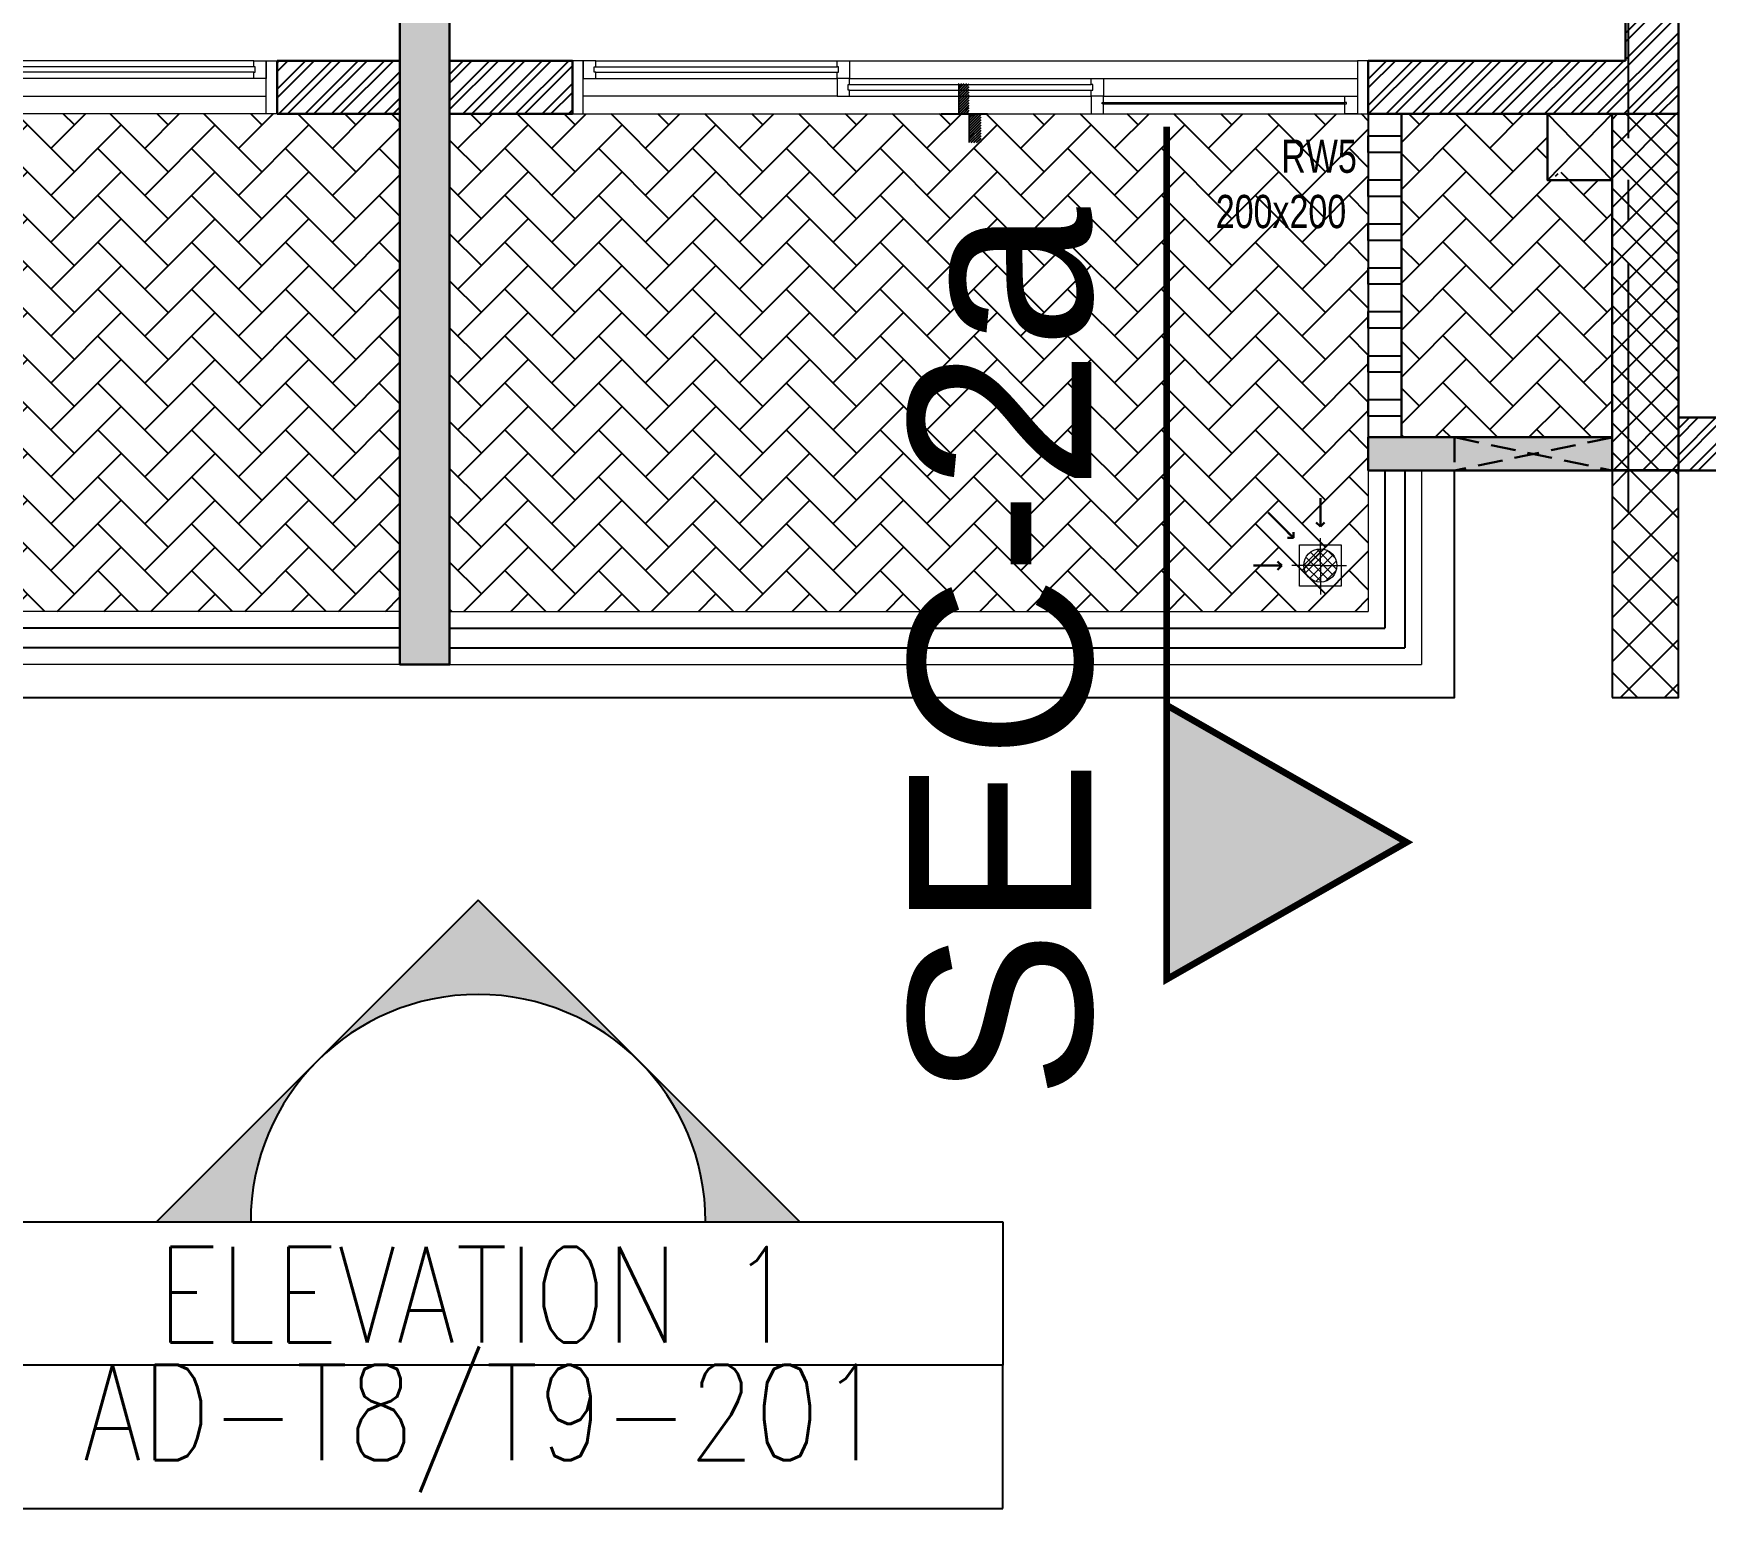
# Model space of a CAD drawing. Header units: millimetres. Extents: x 1066295 to 1300022, y -5734212 to -5454663.
# Drawn here: x 1203347 to 1208389, y -5734212 to -5729765 of the extents above; entities that cross this region are included whole.
import ezdxf

# ---------------------------------------------------------------- set-up
doc = ezdxf.new("R2010")
doc.units = ezdxf.units.MM
doc.header["$LTSCALE"] = 1000
doc.header["$MEASUREMENT"] = 0
for name, pattern in [('AUDIT_D_120904163729-0', [0]), ('T9_KEY PLAN(TYPICAL FLOOR)$0$2BHK-A - FRONT$0$AUDIT_D_120904163729-0', [0]), ('T9_KEY PLAN(TYPICAL FLOOR)$0$2BHK-A - FRONT$0$HIDDEN', [0.375, 0.25, -0.125]), ('T9_KEY PLAN(TYPICAL FLOOR)$0$T8(T9 IS SIMILAR) - DIMENSION & TEXTING$0$AUDIT_D_120904163729-0', [0]), ('T9_KEY PLAN(TYPICAL FLOOR)$0$T8(T9 IS SIMILAR) - TYPICAL FLOOR ELEVATION$0$AUDIT_D_120904163729-0', [0]), ('T9_KEY PLAN(TYPICAL FLOOR)$0$T8_REFUGE COLUMNS$0$CENTER2', [1.125, 0.75, -0.125, 0.125, -0.125]), ('T9_PROFILE SECTIONS$0$T8_PROFILE SECTIONS$0$HIDDEN', [0.375, 0.25, -0.125]), ('T9_PROFILE SECTIONS$0$T8_PROFILE SECTIONS$0$PHANTOM2', [1.25, 0.625, -0.125, 0.125, -0.125, 0.125, -0.125])]:
    doc.linetypes.add(name, pattern=pattern)
doc.layers.get('0').update_dxf_attribs({"linetype": 'AUDIT_D_120904163729-0'})
for name, color, linetype, lineweight in [('T9_KEY PLAN(TYPICAL FLOOR)$0$2BHK-A - FRONT$0$$0$a-TOI-fixtures', 251, 'Continuous', 0), ('T9_KEY PLAN(TYPICAL FLOOR)$0$2BHK-A - FRONT$0$a-TOI-fixtures', 251, 'Continuous', 0), ('T9_KEY PLAN(TYPICAL FLOOR)$0$2BHK-A - FRONT$0$A-WALL- 160', 6, 'Continuous', 30), ('T9_KEY PLAN(TYPICAL FLOOR)$0$2BHK-A - FRONT$0$Ele', 8, 'Continuous', 15), ('T9_KEY PLAN(TYPICAL FLOOR)$0$2BHK-A - FRONT$0$Window', 4, 'Continuous', 20), ('T9_KEY PLAN(TYPICAL FLOOR)$0$T8(T9 IS SIMILAR)$0$D&W', 8, 'Continuous', 25)]:
    doc.layers.add(name, color=color, linetype=linetype, lineweight=lineweight)
for name, color, linetype in [('T9_KEY PLAN(TYPICAL FLOOR)$0$2BHK-A - FRONT$0$A-DECK SUNK 125', 8, 'Continuous'), ('T9_KEY PLAN(TYPICAL FLOOR)$0$2BHK-A - FRONT$0$A-Elev Feature-Chajja', 13, 'Continuous'), ('T9_KEY PLAN(TYPICAL FLOOR)$0$2BHK-A - FRONT$0$A-HATCH -160', 251, 'T9_KEY PLAN(TYPICAL FLOOR)$0$2BHK-A - FRONT$0$AUDIT_D_120904163729-0'), ('T9_KEY PLAN(TYPICAL FLOOR)$0$2BHK-A - FRONT$0$a-tile drop', 3, 'Continuous'), ('T9_KEY PLAN(TYPICAL FLOOR)$0$2BHK-A - FRONT$0$APT PLANS-typ$0$TILEDROP', 3, 'Continuous'), ('T9_KEY PLAN(TYPICAL FLOOR)$0$2BHK-A - FRONT$0$CUT-OUT', 49, 'Continuous'), ('T9_KEY PLAN(TYPICAL FLOOR)$0$2BHK-A - FRONT$0$ELE 1', 1, 'Continuous'), ('T9_KEY PLAN(TYPICAL FLOOR)$0$T8(T9 IS SIMILAR) - DIMENSION & TEXTING$0$A-RWS NOS.', 1, 'T9_KEY PLAN(TYPICAL FLOOR)$0$T8(T9 IS SIMILAR) - DIMENSION & TEXTING$0$AUDIT_D_120904163729-0'), ('T9_KEY PLAN(TYPICAL FLOOR)$0$T8(T9 IS SIMILAR) - DIMENSION & TEXTING$0$T8_REFUGE COLUMNS$0$a-section line', 92, 'Continuous'), ('T9_KEY PLAN(TYPICAL FLOOR)$0$T8(T9 IS SIMILAR) - TYPICAL FLOOR ELEVATION$0$A-WALL HATCH', 252, 'T9_KEY PLAN(TYPICAL FLOOR)$0$T8(T9 IS SIMILAR) - TYPICAL FLOOR ELEVATION$0$AUDIT_D_120904163729-0'), ('T9_KEY PLAN(TYPICAL FLOOR)$0$T8(T9 IS SIMILAR) - TYPICAL FLOOR ELEVATION$0$A-WALL-FEATURES', 6, 'T9_KEY PLAN(TYPICAL FLOOR)$0$T8(T9 IS SIMILAR) - TYPICAL FLOOR ELEVATION$0$AUDIT_D_120904163729-0'), ('T9_KEY PLAN(TYPICAL FLOOR)$0$T8_REFUGE COLUMNS$0$A-CENTERLINE', 193, 'T9_KEY PLAN(TYPICAL FLOOR)$0$T8_REFUGE COLUMNS$0$CENTER2'), ('T9_KEY PLAN(TYPICAL FLOOR)$0$T8_TYPICAL COLUMNS$0$A-RCC COLS', 3, 'Continuous'), ('T9_PROFILE SECTIONS$0$T8_PROFILE SECTIONS$0$A-PROFILE SECTIONS', 81, 'T9_PROFILE SECTIONS$0$T8_PROFILE SECTIONS$0$PHANTOM2')]:
    doc.layers.add(name, color=color, linetype=linetype)
doc.styles.add('T9_KEY PLAN(TYPICAL FLOOR)$0$2BHK-A - FRONT$0$Romans 1', font='romans.shx', dxfattribs={"height": 100})
doc.styles.add('T9_KEY PLAN(TYPICAL FLOOR)$0$T8(T9 IS SIMILAR) - DIMENSION & TEXTING$0$ARIAL ARROW', font='swisscl.ttf')
doc.styles.add('T9_KEY PLAN(TYPICAL FLOOR)$0$T8(T9 IS SIMILAR) - DIMENSION & TEXTING$0$T8_REFUGE COLUMNS$0$TEXT1', font='simplex.shx', dxfattribs={"width": 0.8})
doc.styles.add('T9_PROFILE SECTIONS$0$T8_PROFILE SECTIONS$0$arial', font='sanss___.ttf')
doc.dimstyles.new('T9_KEY PLAN(TYPICAL FLOOR)$0$2BHK-A - FRONT$0$ALPINE S', dxfattribs={"dimscale": 0, "dimtxt": 100, "dimasz": 75, "dimexe": 0, "dimexo": 0, "dimgap": 75, "dimtad": 1, "dimdec": 0, "dimzin": 0, "dimdsep": 46, "dimtxsty": 'T9_KEY PLAN(TYPICAL FLOOR)$0$2BHK-A - FRONT$0$Romans 1', "dimblk": 'T9_KEY PLAN(TYPICAL FLOOR)$0$2BHK-A - FRONT$0$_ArchTick', "dimcen": 0.09, "dimclrd": 256, "dimclre": 256, "dimclrt": 7, "dimadec": 0, "dimazin": 0, "dimtfac": 1, "dimtdec": 0, "dimtofl": 0, "dimtmove": 1, "dimatfit": 0, "dimldrblk": 'T9_KEY PLAN(TYPICAL FLOOR)$0$2BHK-A - FRONT$0$_Open90', "dimfxl": 1, "dimtolj": 1, "dimtzin": 0, "dimarcsym": 0})

# ---------------------------------------------------------------- blocks, each defined once
blk = doc.blocks.new('T9_PROFILE SECTIONS$0$T8_PROFILE SECTIONS$0$MH')
at = {"layer": 'T9_PROFILE SECTIONS$0$T8_PROFILE SECTIONS$0$A-PROFILE SECTIONS', "linetype": 'T9_PROFILE SECTIONS$0$T8_PROFILE SECTIONS$0$HIDDEN', "ltscale": 2}
h = blk.add_hatch(color=256, dxfattribs=at)
h.dxf.hatch_style = 1
h.paths.add_polyline_path([(1140354.458393542, -5697433.571052491), (1141077.626649499, -5697846.573007102), (1140354.458393542, -5698259.574961714)])
at = {"layer": 'T9_PROFILE SECTIONS$0$T8_PROFILE SECTIONS$0$A-PROFILE SECTIONS', "linetype": 'T9_PROFILE SECTIONS$0$T8_PROFILE SECTIONS$0$HIDDEN', "ltscale": 2, "const_width": 20}
blk.add_lwpolyline([(1140354.458393542, -5697433.571052491), (1140354.458393542, -5697433.571052491), (1141077.626649499, -5697846.573007102), (1140354.458393542, -5698259.574961714)], close=True, dxfattribs=at)
blk.add_lwpolyline([(1140354.458393542, -5697433.571052491), (1140354.458393542, -5700003.562580775)], dxfattribs=at)
blk = doc.blocks.new('T9_PROFILE SECTIONS$0$PROFILE SECTION LINE T9')
at = {"layer": 'T9_PROFILE SECTIONS$0$T8_PROFILE SECTIONS$0$A-PROFILE SECTIONS', "linetype": 'ByBlock', "xscale": -1, "rotation": 180}
blk.add_blockref('T9_PROFILE SECTIONS$0$T8_PROFILE SECTIONS$0$MH', (-1117563.064146668, -5716036.5705396, 0.02432551863291288), dxfattribs=at)
at = {"layer": 'T9_PROFILE SECTIONS$0$T8_PROFILE SECTIONS$0$A-PROFILE SECTIONS', "linetype": 'ByBlock', "insert": (22571.78773014853, -18966.2418630179, 0.02432551863291288), "char_height": 550, "attachment_point": 7, "rotation": 90, "style": 'T9_PROFILE SECTIONS$0$T8_PROFILE SECTIONS$0$arial'}
blk.add_mtext_dynamic_manual_height_columns('SEC-2a', width=301.3344262428582, gutter_width=500, heights=[0], dxfattribs=at)
blk = doc.blocks.new('T9_KEY PLAN(TYPICAL FLOOR)$0$T8_REFUGE COLUMNS')
at = {"layer": 'T9_KEY PLAN(TYPICAL FLOOR)$0$T8_REFUGE COLUMNS$0$A-CENTERLINE'}
blk.add_line((1209902.069074492, -5728808.541404216), (1209902.069074492, -5698573.632249597), dxfattribs=at)
blk = doc.blocks.new('T9_KEY PLAN(TYPICAL FLOOR)$0$T8_TYPICAL COLUMNS')
at = {"layer": 'T9_KEY PLAN(TYPICAL FLOOR)$0$T8_TYPICAL COLUMNS$0$A-RCC COLS', "linetype": 'ByBlock'}
blk.add_blockref('T9_KEY PLAN(TYPICAL FLOOR)$0$T8_REFUGE COLUMNS', (0, 0), dxfattribs=at)
blk = doc.blocks.new('T9_KEY PLAN(TYPICAL FLOOR)$0$2BHK-A - FRONT$0$2400')
at = {"layer": 'T9_KEY PLAN(TYPICAL FLOOR)$0$2BHK-A - FRONT$0$Window', "color": 1, "lineweight": 13}
for p, q in [((1151176.486151809, -5692111.929242792), (1148842.486151809, -5692111.929242792)), ((1149607.486151809, -5692111.929242792), (1148879.986151809, -5692111.929242792)), ((1149607.486151809, -5692165.255909459), (1148879.986151809, -5692165.255909459)), ((1150373.736151809, -5692165.255909459), (1149644.986151809, -5692165.255909459)), ((1150411.236151809, -5692165.255909459), (1151176.48615181, -5692165.25590946)), ((1149607.486151809, -5692218.582576125), (1148842.486151809, -5692218.582576125)), ((1150373.736151809, -5692218.582576125), (1149644.986151809, -5692218.582576125)), ((1151138.986151809, -5692218.582576125), (1150411.236151809, -5692218.582576125)), ((1150373.736151809, -5692271.929242792), (1148842.486151809, -5692271.929242792)), ((1151138.986151809, -5692271.929242792), (1150411.236151809, -5692271.929242792))]:
    blk.add_line(p, q, dxfattribs=at)
at = {"layer": 'T9_KEY PLAN(TYPICAL FLOOR)$0$2BHK-A - FRONT$0$Window', "color": 5, "lineweight": 13}
for p, q in [((1149607.486151809, -5692142.172576125), (1148879.986151809, -5692142.172576125)), ((1149607.486151809, -5692146.672576125), (1148879.986151809, -5692146.672576125)), ((1150373.736151809, -5692183.839242792), (1149644.986151809, -5692183.839242792)), ((1150373.736151809, -5692199.999242792), (1149644.986151809, -5692199.999242792)), ((1151138.986151809, -5692237.165909459), (1150411.236151809, -5692237.165909459)), ((1151138.986151809, -5692253.345909459), (1150411.236151809, -5692253.345909459))]:
    blk.add_line(p, q, dxfattribs=at)
at = {"layer": 'T9_KEY PLAN(TYPICAL FLOOR)$0$2BHK-A - FRONT$0$Window', "color": 4, "lineweight": 13}
for points in [[(1148842.486151809, -5692111.929242792), (1148809.486151809, -5692111.929242792), (1148809.486151809, -5692271.929242792), (1148842.486151809, -5692271.929242792)], [(1148879.986151809, -5692146.672576125), (1148879.986151809, -5692165.255909459), (1148842.486151809, -5692165.255909459), (1148842.486151809, -5692111.929242792), (1148879.986151809, -5692111.929242792), (1148879.986151809, -5692142.172576125), (1148875.486151809, -5692142.172576125), (1148875.486151809, -5692146.672576125)], [(1149607.486151809, -5692146.672576125), (1149607.486151809, -5692165.255909459), (1149644.986151809, -5692165.255909459), (1149644.986151809, -5692111.929242792), (1149607.486151809, -5692111.929242792), (1149607.486151809, -5692142.172576125), (1149611.986151809, -5692142.172576125), (1149611.986151809, -5692146.672576125)], [(1151209.486151809, -5692111.929242792), (1151176.486151809, -5692111.929242792), (1151176.486151809, -5692271.929242792), (1151209.486151809, -5692271.929242792)], [(1149644.986151809, -5692199.999242792), (1149644.986151809, -5692218.582576125), (1149607.486151809, -5692218.582576125), (1149607.486151809, -5692165.255909459), (1149644.986151809, -5692165.255909459), (1149644.986151809, -5692183.839242792), (1149640.486151809, -5692183.839242792), (1149640.486151809, -5692199.999242792)], [(1150373.736151809, -5692199.999242792), (1150373.736151809, -5692218.582576125), (1150411.236151809, -5692218.582576125), (1150411.236151809, -5692165.255909459), (1150373.736151809, -5692165.255909459), (1150373.736151809, -5692183.839242792), (1150378.236151809, -5692183.839242792), (1150378.236151809, -5692199.999242792)], [(1150411.236151809, -5692253.345909459), (1150411.236151809, -5692271.929242792), (1150373.736151809, -5692271.929242792), (1150373.736151809, -5692218.582576125), (1150411.236151809, -5692218.582576125), (1150411.236151809, -5692237.165909459), (1150406.736151809, -5692237.165909459), (1150406.736151809, -5692253.345909459)], [(1151138.986151809, -5692253.345909459), (1151138.986151809, -5692271.929242792), (1151176.486151809, -5692271.929242792), (1151176.486151809, -5692218.582576125), (1151138.986151809, -5692218.582576125), (1151138.986151809, -5692237.165909459), (1151143.486151809, -5692237.165909459), (1151143.486151809, -5692253.345909459)]]:
    blk.add_lwpolyline(points, close=True, dxfattribs=at)
blk = doc.blocks.new('T9_KEY PLAN(TYPICAL FLOOR)$0$2BHK-A - FRONT$0$TILE DROP -x')
at = {"layer": 'T9_KEY PLAN(TYPICAL FLOOR)$0$2BHK-A - FRONT$0$APT PLANS-typ$0$TILEDROP'}
h = blk.add_hatch(dxfattribs=at)
h.set_pattern_fill('ACET-2D-ANSI31', color=8, scale=90, angle=89.99999999999999, style=0)
h.set_pattern_definition([(135, (-851695.9139893535, 5365039.182609772), (-7.954951288348662, -7.954951288348659), [])])
h.paths.add_polyline_path([(-58323.94854449527, -19205.88290157635), (-58323.94854449527, -19023.73387729563), (-58261.51981097856, -19023.73387729563), (-58261.51981097856, -19205.88290157635)])
edge = h.paths.add_edge_path()
edge.add_line((-58323.94854449527, -19381.16774707194), (-58393.72960459582, -19381.16774707194))
edge.add_line((-58323.9485444997, -19205.88290157635), (-58323.94854449527, -19381.16774707194))
edge.add_line((-58393.08517707838, -19205.88290157635), (-58323.9485444997, -19205.88290157635))
edge.add_line((-58393.08517707464, -19381.16774707194), (-58393.08517707838, -19205.88290157635))
at = {"layer": 'T9_KEY PLAN(TYPICAL FLOOR)$0$2BHK-A - FRONT$0$APT PLANS-typ$0$TILEDROP', "color": 1}
blk.add_line((-58153.93408855224, -19205.88290150836), (-58434.03095930733, -19205.88290150836), dxfattribs=at)
at = {"layer": 'T9_KEY PLAN(TYPICAL FLOOR)$0$2BHK-A - FRONT$0$APT PLANS-typ$0$TILEDROP', "color": 20, "const_width": 10}
for points in [[(-58261.51981097856, -19205.88290157635), (-58261.51981097856, -19023.73387729563)], [(-58323.94854449527, -19381.16774707194), (-58323.94854449527, -19205.88290157635)], [(-58323.94854449527, -19205.88290157635), (-58261.51981097856, -19205.88290157635)]]:
    blk.add_lwpolyline(points, dxfattribs=at)
blk = doc.blocks.new('T9_KEY PLAN(TYPICAL FLOOR)$0$2BHK-A - FRONT$0$_ArchTick')
at = {"color": 0, "linetype": 'ByBlock', "const_width": 0.15}
blk.add_lwpolyline([(-0.5, -0.5), (0.5, 0.5)], dxfattribs=at)
blk = doc.blocks.new('T9_KEY PLAN(TYPICAL FLOOR)$0$2BHK-A - FRONT$0$_Open90')
at = {"color": 0, "linetype": 'ByBlock', "lineweight": -2}
for p, q in [((0, 0), (-1, 0)), ((-0.5, 0.5), (0, 0)), ((0, 0), (-0.5, -0.5))]:
    blk.add_line(p, q, dxfattribs=at)
blk = doc.blocks.new('T9_KEY PLAN(TYPICAL FLOOR)$0$2BHK-A - FRONT$0$A$C1DA736AB')
at = {"layer": 'T9_KEY PLAN(TYPICAL FLOOR)$0$2BHK-A - FRONT$0$a-TOI-fixtures', "linetype": 'ByBlock'}
for points in [[(117.0387634050567, 0.417050295509398, -1.444221873203588e-07), (202.2607585566584, 0.417050295509398, -1.444221873203588e-07)], [(81.71770091936924, -82.77827512752265, -1.444221873203588e-07), (158.1694625304081, -159.9498260067776, -1.444221873203588e-07)], [(0.4170502950437367, -117.0387634048238, -1.444221873203588e-07), (0.4170502950437367, -202.2607585564256, -1.444221873203588e-07)]]:
    blk.add_leader(points, dimstyle='T9_KEY PLAN(TYPICAL FLOOR)$0$2BHK-A - FRONT$0$ALPINE S', override={"dimscale": 1, "dimasz": 25, "dimtad": 0, "dimfxl": 5, "dimtfill": 1, "dimarcsym": 1}, dxfattribs=at)
blk = doc.blocks.new('T9_KEY PLAN(TYPICAL FLOOR)$0$2BHK-A - FRONT$0$$0$Type-A-First Floor Plan-bottom-up$0$FLOOR TRAP-flat-6')
at = {"layer": 'T9_KEY PLAN(TYPICAL FLOOR)$0$2BHK-A - FRONT$0$$0$a-TOI-fixtures'}
h = blk.add_hatch(dxfattribs=at)
h.set_pattern_fill('ACET-2D-_USER', color=256, scale=20, angle=45, style=0, double=1, pattern_type=0)
h.set_pattern_definition([(45, (-789896.9811593808, 5385770.065510595), (-14.14213562373095, 14.14213562373095), []), (135, (-789896.9811593808, 5385770.065510595), (-14.14213562373095, -14.14213562373095), [])])
edge = h.paths.add_edge_path()
edge.add_arc((150, 150), 50, 0, 360)
for q in [(150, 228.6066128518432), (67.63823741488159, 150), (237.4005553796887, 150), (150, 63.56981365382671)]:
    blk.add_line((150, 150), q, dxfattribs=at)
blk.add_lwpolyline([(87.5, 212.5), (212.5, 212.5), (212.5, 87.5), (87.5, 87.5)], close=True, dxfattribs=at)
blk.add_circle((150, 150), 50, dxfattribs=at)
at = {"layer": 'T9_KEY PLAN(TYPICAL FLOOR)$0$2BHK-A - FRONT$0$A-WALL- 160', "linetype": 'ByBlock', "rotation": 270}
blk.add_blockref('T9_KEY PLAN(TYPICAL FLOOR)$0$2BHK-A - FRONT$0$A$C1DA736AB', (149.9999999990687, 150.4170502950437), dxfattribs=at)
blk = doc.blocks.new('T9_KEY PLAN(TYPICAL FLOOR)')
at = {"layer": 'T9_KEY PLAN(TYPICAL FLOOR)$0$2BHK-A - FRONT$0$A-DECK SUNK 125'}
h = blk.add_hatch(dxfattribs=at)
h.set_pattern_fill('AR-HBONE', color=8, scale=25)
h.set_pattern_definition([(45, (54492.77834809921, -1.331554468721151), (1.110223024625157e-14, 141.4213562373095), [300, -100]), (135, (54563.48902622401, 69.37912365607917), (1.110223024625157e-14, 141.4213562373095), [300, -100])])
h.paths.add_polyline_path([(1203427.264499921, -5727609.931558366), (1206197.264180539, -5727609.956359298), (1206197.264499921, -5729109.931558367), (1203427.264499921, -5729109.931558367)])
h = blk.add_hatch(dxfattribs=at)
h.set_pattern_fill('AR-HBONE', color=8, scale=25)
h.set_pattern_definition([(45, (0, -0.9752867147326469), (1.110223024625157e-14, 141.4213562373095), [300, -100]), (135, (70.71067812480032, 69.73539141006768), (1.110223024625157e-14, 141.4213562373095), [300, -100])])
h.paths.add_polyline_path([(1209117.264499895, -5727609.931558366), (1206347.264819277, -5727609.956359298), (1206347.264499895, -5729109.931558367), (1209117.264499895, -5729109.931558367)])
h = blk.add_hatch(dxfattribs=at)
h.set_pattern_fill('AR-HBONE', color=8, scale=25)
h.set_pattern_definition([(45, (0, 0), (1.110223024625157e-14, 141.4213562373095), [300, -100]), (135, (70.71067812503316, 70.71067812480032), (1.110223024625157e-14, 141.4213562373095), [300, -100])])
edge = h.paths.add_edge_path(flags=16)
edge.add_arc((1209702.264216326, -5727809.931416874), 23.99570176936686, 0, 360)
h.paths.add_polyline_path([(1209852.263322201, -5728584.931558366), (1209217.264499895, -5728584.931558366), (1209217.264499895, -5727609.95298465), (1209657.287552794, -5727609.910225899), (1209657.243185656, -5727809.931416874), (1209852.264201754, -5727809.931416874)])
at = {"layer": 'T9_KEY PLAN(TYPICAL FLOOR)$0$2BHK-A - FRONT$0$A-HATCH -160', "linetype": 'ByBlock'}
h = blk.add_hatch(dxfattribs=at)
h.set_pattern_fill('HEX', color=8, scale=150)
h.set_pattern_definition([(0, (54492.77834809921, -0.9038929827511311), (0, 32.47595264191645), [18.75, -37.5]), (120, (54492.77834809921, -0.9038929827511311), (-28.125, -16.23797632095822), [18.74999999999996, -37.49999999999993]), (59.99999999999999, (54511.52834809921, -0.9038929846137762), (-28.125, 16.23797632095823), [18.75, -37.49999999999999])])
h.paths.add_polyline_path([(1206197.257055254, -5729270.120199256), (1206347.264499908, -5729270.120199256), (1206347.264499908, -5719024.931558369), (1206197.257055254, -5719024.931558369)])
h = blk.add_hatch(dxfattribs=at)
h.set_pattern_fill('HEX', color=8, scale=150)
h.set_pattern_definition([(0, (0, -0.5476252287626266), (0, 32.47595264191645), [18.75, -37.5]), (120, (0, -0.5476252287626266), (-28.125, -16.23797632095822), [18.74999999999996, -37.49999999999993]), (59.99999999999999, (18.75, -0.5476252306252718), (-28.125, 16.23797632095823), [18.75, -37.49999999999999])])
h.paths.add_polyline_path([(1206347.271944562, -5729270.120199256), (1206197.264499908, -5729270.120199256), (1206197.264499908, -5719024.931558369), (1206347.271944562, -5719024.931558369)])
h = blk.add_hatch(dxfattribs=at)
h.set_pattern_fill('ANSI32', color=8, scale=150)
h.set_pattern_definition([(45, (54492.77834809921, -0.9038929827511311), (-39.77475644174329, 39.7747564417433), []), (45, (54519.29485234921, -0.9038929846137762), (-39.77475644174329, 39.7747564417433), [])])
h.paths.add_polyline_path([(1199132.592345926, -5726829.863253403), (1199292.592345926, -5726829.863253403), (1199292.592345926, -5728524.575290618), (1199762.646937745, -5728524.575290618), (1199762.646937745, -5728684.575290618), (1199132.592345926, -5728684.575290618)])
h.paths.add_polyline_path([(1202492.264499908, -5727009.863253403), (1202652.264499908, -5727009.863253403), (1202652.264499908, -5727450.120199256), (1203427.264499921, -5727450.120199256), (1203427.2608329, -5727610.141625456), (1202492.264499908, -5727610.120199257)])
h.paths.add_polyline_path([(1201862.646937739, -5728684.575290618), (1202492.264499908, -5728684.575290618), (1202492.264499908, -5728524.575290618), (1201862.646937739, -5728524.575290618)])
h.paths.add_polyline_path([(1205827.264499921, -5727450.120199256), (1206197.264499908, -5727450.120199256), (1206197.271944562, -5727610.13259979), (1205827.264499921, -5727610.145000324)])
h.paths.add_polyline_path([(1200757.264479287, -5719574.166001788), (1200917.26447926, -5719574.166001788), (1200917.264479247, -5719224.931558369), (1200757.264479274, -5719224.931558369)])
h.paths.add_polyline_path([(1200042.174210297, -5721834.750705877), (1200281.694266061, -5721834.750705877), (1200282.785883142, -5721674.932186266), (1200042.174202305, -5721674.933213308)])
h.paths.add_polyline_path([(1200282.240084554, -5721924.523101856), (1200442.239499636, -5721924.523101856), (1200442.239499636, -5722424.931173137), (1200282.240084554, -5722424.931173137)])
h.paths.add_polyline_path([(1199092.264499969, -5721924.931558366), (1199252.26449994, -5721924.931558366), (1199252.263915022, -5722424.931173138), (1199092.263915022, -5722424.931173138)])
h.paths.add_polyline_path([(1199092.263915022, -5723474.931173138), (1199092.263915022, -5723074.931173138), (1199252.263915022, -5723074.931173138), (1199252.263915022, -5723314.931173138), (1200282.239499636, -5723314.931173138), (1200279.739499634, -5723074.93146827), (1200439.739499634, -5723074.93146827), (1200442.239499636, -5723474.575290618)])
h = blk.add_hatch(dxfattribs=at)
h.set_pattern_fill('ANSI32', color=8, scale=150)
h.set_pattern_definition([(45, (0, -0.5476252287626266), (-39.77475644174329, 39.7747564417433), []), (45, (26.51650425000116, -0.5476252306252718), (-39.77475644174329, 39.7747564417433), [])])
h.paths.add_polyline_path([(1213411.93665389, -5726829.863253403), (1213251.93665389, -5726829.863253403), (1213251.93665389, -5728524.575290618), (1212781.882062071, -5728524.575290618), (1212781.882062071, -5728684.575290618), (1213411.93665389, -5728684.575290618)])
h.paths.add_polyline_path([(1210052.264499908, -5727009.863253403), (1209892.264499908, -5727009.863253403), (1209892.264499908, -5727450.120199256), (1209117.264499895, -5727450.120199256), (1209117.268166916, -5727610.141625456), (1210052.264499908, -5727610.120199257)])
h.paths.add_polyline_path([(1210681.882062078, -5728684.575290618), (1210052.264499908, -5728684.575290618), (1210052.264499908, -5728524.575290618), (1210681.882062078, -5728524.575290618)])
h.paths.add_polyline_path([(1206717.264499895, -5727450.120199256), (1206347.264499908, -5727450.120199256), (1206347.257055254, -5727610.13259979), (1206717.264499895, -5727610.145000324)])
h.paths.add_polyline_path([(1211787.264520529, -5719574.166001788), (1211627.264520556, -5719574.166001788), (1211627.26452057, -5719224.931558369), (1211787.264520543, -5719224.931558369)])
h.paths.add_polyline_path([(1212502.354789519, -5721834.750705877), (1212262.834733755, -5721834.750705877), (1212261.743116674, -5721674.932186266), (1212502.354797511, -5721674.933213308)])
h.paths.add_polyline_path([(1212262.288915263, -5721924.523101856), (1212102.289500181, -5721924.523101856), (1212102.289500181, -5722424.931173137), (1212262.288915263, -5722424.931173137)])
h.paths.add_polyline_path([(1213452.264499847, -5721924.931558366), (1213292.264499876, -5721924.931558366), (1213292.265084795, -5722424.931173138), (1213452.265084795, -5722424.931173138)])
h.paths.add_polyline_path([(1213452.265084795, -5723474.931173138), (1213452.265084795, -5723074.931173138), (1213292.265084795, -5723074.931173138), (1213292.265084795, -5723314.931173138), (1212262.289500181, -5723314.931173138), (1212264.789500182, -5723074.93146827), (1212104.789500182, -5723074.93146827), (1212102.289500181, -5723474.575290618)])
h = blk.add_hatch(dxfattribs=at)
h.set_pattern_fill('ZIGZAG', color=8, scale=250)
h.set_pattern_definition([(0, (0, 0), (31.25, 31.25), [31.25, -31.25]), (90, (31.25, 0), (-31.25, 31.25), [31.25, -31.25])])
h.paths.add_polyline_path([(1215902.264499908, -5723474.931943633), (1214202.191973625, -5723474.931173138), (1214202.191973625, -5723374.931173139), (1215902.264499908, -5723374.931173138)])
h.paths.add_polyline_path([(1213162.264486759, -5724474.931558207), (1213162.264513373, -5724574.931558298), (1210952.206031061, -5724574.932149077), (1210952.206030969, -5724474.932149144), (1212102.289500181, -5724474.575290618), (1212102.289500181, -5724374.575290618), (1212202.289500181, -5724374.575290618), (1212202.289561974, -5724474.932148985)])
h.paths.add_polyline_path([(1212102.289500181, -5723374.575290618), (1211202.562237622, -5723374.575290618), (1211202.562237622, -5723474.575290618), (1212102.289500181, -5723474.575290618)])
h.paths.add_polyline_path([(1210452.562237622, -5723474.575290619), (1209852.54049139, -5723474.575290619), (1209852.54049139, -5723374.575290618), (1210452.562237622, -5723374.575290618)])
h.paths.add_polyline_path([(1207652.264499908, -5721024.889926537), (1207552.264499908, -5721024.889926537), (1207552.264499908, -5721774.576089072), (1207652.264499908, -5721774.576089072)])
h.paths.add_polyline_path([(1207652.264499908, -5720124.889926537), (1207552.264499908, -5720124.889926537), (1207552.264499908, -5719224.980758606), (1207652.264499908, -5719224.980758606)])
h.paths.add_polyline_path([(1212502.354797511, -5721674.909511907), (1212402.354790401, -5721674.931558367), (1212402.334600243, -5721174.91352266), (1212402.395932013, -5721174.951410596), (1212402.316898464, -5721074.035040846), (1212502.356712486, -5721074.298773658)])
h.paths.add_polyline_path([(1209852.264499908, -5728684.575290618), (1209117.264499895, -5728684.575290618), (1209117.264499895, -5728584.575290618), (1209852.264499908, -5728584.575290618)])
h.paths.add_polyline_path([(1209602.264499908, -5721774.931557237), (1209202.264499908, -5721774.931557237), (1209202.264499908, -5721674.931558366), (1209602.264499908, -5721674.931558366)])
h.paths.add_polyline_path([(1207902.264499908, -5721674.931558366), (1207652.264499908, -5721674.931558366), (1207652.264499908, -5721774.931519424), (1207902.264499908, -5721774.931519424)])
h = blk.add_hatch(dxfattribs=at)
h.set_pattern_fill('ANSI37', color=8, scale=500)
h.set_pattern_definition([(45, (0, 0), (-44.19417382415921, 44.19417382415922), []), (135, (0, 0), (-44.19417382415922, -44.19417382415921), [])])
h.paths.add_polyline_path([(1216802.252598861, -5727585.191600369), (1217002.264499908, -5727585.191592993), (1217002.264499908, -5726519.859362868), (1216802.252598861, -5726519.859370244)])
h.paths.add_polyline_path([(1216802.256826661, -5723474.575290618), (1216152.539624583, -5723474.575290618), (1216152.539624583, -5723274.574905353), (1216802.256826661, -5723274.574905353)])
h.paths.add_polyline_path([(1210052.264499908, -5728684.575290618), (1209852.264499908, -5728684.575290618), (1209852.264499908, -5727610.124782419), (1210052.264499908, -5727610.124782419)])
at = {"layer": 'T9_KEY PLAN(TYPICAL FLOOR)$0$T8(T9 IS SIMILAR) - DIMENSION & TEXTING$0$T8_REFUGE COLUMNS$0$a-section line', "extrusion": (6.496915289779942e-15, -1.108003958524235e-09, 1)}
h = blk.add_hatch(color=8, dxfattribs=at)
edge = h.paths.add_edge_path()
edge.add_line((1207118.877633381, -5730950.38605576), (1207402.945294516, -5730950.386055754))
edge.add_line((1207402.945294516, -5730950.386055754), (1206433.077633276, -5729980.518394538))
edge.add_line((1206433.077633276, -5729980.518394537), (1205463.209972071, -5730950.386055769))
edge.add_line((1205463.209972071, -5730950.386055771), (1205747.277633206, -5730950.386055765))
edge.add_ellipse((1206433.077633294, -5730950.386055762), major_axis=(-484.9338306178917, 484.9338306081195), ratio=0.9999999999999926, start_angle=-134.99999999999972, end_angle=45.00000000000023, ccw=False)
at = {"layer": 'T9_KEY PLAN(TYPICAL FLOOR)$0$T8(T9 IS SIMILAR) - TYPICAL FLOOR ELEVATION$0$A-WALL HATCH', "linetype": 'ByBlock'}
h = blk.add_hatch(dxfattribs=at)
h.set_pattern_fill('ANSI37', color=8, scale=750)
h.set_pattern_definition([(45, (-0.09906251262873411, -0.2132373675704002), (-66.29126073623883, 66.29126073623884), []), (135, (-0.09906251262873411, -0.2132373675704002), (-66.29126073623884, -66.29126073623883), [])])
h.paths.add_polyline_path([(1186632.270271153, -5709913.926917016), (1186432.270271163, -5709913.926917016), (1186432.270271158, -5708154.182094662), (1186632.270271149, -5708154.182094662)])
h.paths.add_polyline_path([(1190032.270271164, -5708154.020326458), (1190232.640542442, -5708154.020326458), (1190232.640542442, -5709913.688332424), (1190032.270271164, -5709913.688332424)])
h.paths.add_polyline_path([(1202792.264499908, -5700405.793153533), (1202592.264499908, -5700405.793153533), (1202592.264499908, -5701090.314303479), (1202792.264499908, -5701090.314303479)])
h.paths.add_polyline_path([(1209952.165437395, -5700405.793153533), (1209752.165437395, -5700405.793153533), (1209752.165437395, -5701092.027540846), (1209952.165437395, -5701092.027540846)])
h.paths.add_polyline_path([(1222512.060603627, -5708154.020326458), (1222311.69033235, -5708154.020326458), (1222311.69033235, -5709913.688332424), (1222512.060603627, -5709913.688332424)])
h.paths.add_polyline_path([(1225912.060603638, -5709913.926917016), (1226112.060603628, -5709913.926917016), (1226112.060603633, -5708154.182094662), (1225912.060603643, -5708154.182094662)])
h.paths.add_polyline_path([(1209852.264499908, -5729369.145750324), (1210052.287222716, -5729369.145750324), (1210052.287222716, -5728684.240902754), (1209852.264499908, -5728684.240902754)])
h.paths.add_polyline_path([(1202692.066374884, -5729369.145750324), (1202492.043652075, -5729369.145750324), (1202492.043652075, -5728684.240902754), (1202692.066374884, -5728684.240902754)])
at = {"layer": 'T9_KEY PLAN(TYPICAL FLOOR)$0$2BHK-A - FRONT$0$A-Elev Feature-Chajja', "color": 8}
for points in [[(1209217.264499895, -5727676.630152383), (1209217.264499895, -5727726.630152383), (1209117.264500079, -5727726.632506573), (1209117.264500079, -5727676.632506573)], [(1209217.264499895, -5727809.010326901), (1209217.264499895, -5727859.010326901), (1209117.264500079, -5727859.01268109), (1209117.264500079, -5727809.01268109)], [(1209217.264499895, -5727941.390501418), (1209217.264499895, -5727991.390501418), (1209117.264500079, -5727991.392855608), (1209117.264500079, -5727941.392855608)], [(1209217.264499895, -5728073.770675936), (1209217.264499895, -5728123.770675936), (1209117.264500079, -5728123.773030126), (1209117.264500079, -5728073.773030126)], [(1209217.264499895, -5728206.150850453), (1209217.264499895, -5728256.150850453), (1209117.264500079, -5728256.153204643), (1209117.264500079, -5728206.153204643)], [(1209217.264499895, -5728339.077764189), (1209217.264499895, -5728389.077764189), (1209117.264500079, -5728389.080118379), (1209117.264500079, -5728339.080118379)], [(1209217.264499895, -5728471.457938707), (1209217.264499895, -5728521.457938707), (1209117.264500079, -5728521.460292896), (1209117.264500079, -5728471.460292896)]]:
    blk.add_lwpolyline(points, close=True, dxfattribs=at)
at = {"layer": 'T9_KEY PLAN(TYPICAL FLOOR)$0$2BHK-A - FRONT$0$A-WALL- 160', "color": 8, "linetype": 'ByBlock'}
for p, q in [((1206197.264499908, -5727609.931558366), (1206197.264499908, -5719024.931558369)), ((1206197.264499908, -5727609.931558366), (1206197.264499908, -5719024.931558369)), ((1206347.264499908, -5727609.931558366), (1206347.264499908, -5719024.931558369)), ((1206347.264499908, -5727609.931558366), (1206347.264499908, -5719024.931558369)), ((1209892.264499908, -5727449.931558366), (1209892.264499908, -5727009.863253403)), ((1210052.264499908, -5728684.933388947), (1210052.264499908, -5727009.863253403)), ((1205827.264499921, -5727449.931558366), (1206197.264499908, -5727449.931558366)), ((1205827.264499921, -5727609.931558366), (1205827.264499921, -5727449.931558366)), ((1206717.264499895, -5727449.931558366), (1206347.264499908, -5727449.931558366)), ((1206717.264499895, -5727609.931558366), (1206717.264499895, -5727449.931558366)), ((1209892.264499908, -5727449.931558366), (1209117.264499895, -5727449.931558366)), ((1209117.264499895, -5727449.931558366), (1209117.264499895, -5727609.931558366)), ((1205827.264499921, -5727609.931558366), (1206197.264499919, -5727609.931558366)), ((1206717.264499895, -5727609.931558366), (1206347.264499897, -5727609.931558366)), ((1210052.264499908, -5727609.931558364), (1209117.264499895, -5727609.931558367)), ((1209852.264499908, -5728684.933388947), (1209852.264499908, -5727609.931558366)), ((1210681.882062078, -5728524.933388947), (1210052.264499908, -5728524.933388947)), ((1210681.882062078, -5728684.933388947), (1209852.264499908, -5728684.933388947))]:
    blk.add_line(p, q, dxfattribs=at)
at = {"layer": 'T9_KEY PLAN(TYPICAL FLOOR)$0$2BHK-A - FRONT$0$A-WALL- 160', "color": 8, "linetype": 'T9_KEY PLAN(TYPICAL FLOOR)$0$2BHK-A - FRONT$0$HIDDEN', "ltscale": 0.3}
for p, q in [((1209377.264499896, -5728584.933388947), (1209851.967105108, -5728685.38443903)), ((1209852.069074491, -5728585.384439031), (1209377.264499896, -5728684.933388947))]:
    blk.add_line(p, q, dxfattribs=at)
at = {"layer": 'T9_KEY PLAN(TYPICAL FLOOR)$0$2BHK-A - FRONT$0$A-WALL- 160', "color": 8, "linetype": 'ByBlock'}
for points in [[(1206197.264499908, -5727609.931558366), (1206197.264499908, -5729269.931558366), (1206347.264499908, -5729269.931558366), (1206347.264499908, -5727609.931558365)], [(1206347.264499908, -5727609.931558366), (1206347.264499908, -5729269.931558366), (1206197.264499908, -5729269.931558366), (1206197.264499908, -5727609.931558365)], [(1209852.264499909, -5728684.933388947), (1209117.264499895, -5728684.933388947), (1209117.264499895, -5728584.933388947), (1209852.264499908, -5728584.933388947)]]:
    blk.add_lwpolyline(points, dxfattribs=at)
at = {"layer": 'T9_KEY PLAN(TYPICAL FLOOR)$0$2BHK-A - FRONT$0$A-WALL- 160', "color": 8, "linetype": 'T9_KEY PLAN(TYPICAL FLOOR)$0$2BHK-A - FRONT$0$HIDDEN', "ltscale": 0.3}
blk.add_lwpolyline([(1209377.264499896, -5728684.933388947), (1209852.264499908, -5728684.933388947), (1209852.264499908, -5728584.933388947), (1209377.264499896, -5728584.933388947)], close=True, dxfattribs=at)
at = {"layer": 'T9_KEY PLAN(TYPICAL FLOOR)$0$2BHK-A - FRONT$0$CUT-OUT', "color": 8}
for p, q in [((1209117.264499895, -5727609.931558366), (1209117.264499895, -5728584.933388947)), ((1209217.264499895, -5727609.95298465), (1209217.264499895, -5728584.933388947))]:
    blk.add_line(p, q, dxfattribs=at)
for points in [[(1209852.263322201, -5728584.931558366), (1209217.264499895, -5728584.931558366), (1209217.264499895, -5727609.95298465), (1209657.287552794, -5727609.920681985), (1209657.243185656, -5727809.94187296), (1209852.264201754, -5727809.931416874)], [(1209852.264050675, -5727809.931416874), (1209657.265369225, -5727809.931416874), (1209657.265369225, -5727609.931138071), (1209852.264050675, -5727609.931138071)]]:
    blk.add_lwpolyline(points, close=True, dxfattribs=at)
at = {"layer": 'T9_KEY PLAN(TYPICAL FLOOR)$0$2BHK-A - FRONT$0$CUT-OUT', "color": 8, "linetype": 'ByBlock'}
for points in [[(1209852.264050675, -5727609.931558367), (1209657.265369225, -5727809.931275383)], [(1209852.264050675, -5727809.931416874), (1209657.266703658, -5727609.931558367)]]:
    blk.add_lwpolyline(points, dxfattribs=at)
at = {"layer": 'T9_KEY PLAN(TYPICAL FLOOR)$0$2BHK-A - FRONT$0$Ele', "color": 8}
for p, q in [((1209117.264499895, -5727609.931558366), (1209117.264499895, -5729109.931558367)), ((1209277.264499896, -5728685.152054098), (1209277.264499895, -5729269.931558367)), ((1206197.264499921, -5729109.931558367), (1203427.264499921, -5729109.931558367)), ((1206347.264499895, -5729109.931558367), (1209117.264499895, -5729109.931558367)), ((1206197.264499908, -5729269.931558367), (1203267.264499921, -5729269.931558367)), ((1206347.264499908, -5729269.931558367), (1209277.264499895, -5729269.931558367))]:
    blk.add_line(p, q, dxfattribs=at)
at = {"layer": 'T9_KEY PLAN(TYPICAL FLOOR)$0$2BHK-A - FRONT$0$ELE 1', "color": 8}
for p, q in [((1209167.264502327, -5728685.152054098), (1209167.264502327, -5729159.931560799)), ((1209227.264497464, -5728685.152054098), (1209227.264497464, -5729219.931555935)), ((1206197.264499908, -5729159.931560799), (1203377.264497489, -5729159.931560799)), ((1206347.264499908, -5729159.931560799), (1209167.264502327, -5729159.931560799)), ((1206197.264499908, -5729219.931555935), (1203317.264502353, -5729219.931555935)), ((1206347.264499908, -5729219.931555935), (1209227.264497464, -5729219.931555935))]:
    blk.add_line(p, q, dxfattribs=at)
at = {"layer": 'T9_KEY PLAN(TYPICAL FLOOR)$0$T8(T9 IS SIMILAR) - DIMENSION & TEXTING$0$T8_REFUGE COLUMNS$0$a-section line', "linetype": 'Continuous'}
for p, q in [((1206433.077633386, -5729980.518394491, 2.018764795330696e-06), (1205463.209972161, -5730950.386055728, 9.442022709249542e-07)), ((1207402.945294627, -5730950.386055702, 9.441958157552222e-07), (1206433.077633386, -5729980.518394491, 2.018764795330696e-06)), ((1204863.698318332, -5730950.386055887, 9.441976350776926e-07), (1208014.764283408, -5730950.386055706, 9.441845726376741e-07)), ((1208014.764283423, -5731382.386055771, 4.655400422937106e-07), (1204863.69831838, -5731382.386055959, 4.654794241165661e-07)), ((1208014.764283423, -5731382.386055771, 4.655400422937106e-07), (1204863.69831838, -5731382.386055959, 4.654794241165661e-07)), ((1204863.698318395, -5731814.386056023, -1.316510400695137e-08), (1208014.764283437, -5731814.386055838, -1.31043942364073e-08)), ((1205463.209972191, -5731814.386055985, -1.31145923010223e-08), (1205747.277633302, -5731814.386055971, -1.31541273429292e-08)), ((1207118.877633511, -5731814.386055887, -1.313134978531139e-08), (1207402.945294657, -5731814.386055879, -1.310813502186647e-08))]:
    blk.add_line(p, q, dxfattribs=at)
at = {"layer": 'T9_KEY PLAN(TYPICAL FLOOR)$0$T8(T9 IS SIMILAR) - DIMENSION & TEXTING$0$T8_REFUGE COLUMNS$0$a-section line', "color": 8, "linetype": 'Continuous'}
for p in [(1208014.764283408, -5730950.386055706, 9.441845726376741e-07), (1208014.764283437, -5731814.386055838, -1.31043942364073e-08)]:
    blk.add_line(p, (1208014.764283423, -5731382.386055771, 4.655400422937106e-07), dxfattribs=at)
at = {"layer": 'T9_KEY PLAN(TYPICAL FLOOR)$0$T8(T9 IS SIMILAR) - DIMENSION & TEXTING$0$T8_REFUGE COLUMNS$0$a-section line', "extrusion": (6.496977859446947e-15, -1.108003958448512e-09, 1)}
blk.add_ellipse((1206433.077633412, -5730950.386055712, 9.44201823394053e-07), major_axis=(-484.9338306178947, 484.9338306081238, 5.373117545037623e-07), ratio=0.9999999999999875, start_param=3.926990816987248, end_param=7.068583470577041, dxfattribs=at)
at = {"layer": 'T9_KEY PLAN(TYPICAL FLOOR)$0$T8(T9 IS SIMILAR) - DIMENSION & TEXTING$0$T8_REFUGE COLUMNS$0$a-section line', "linetype": 'Continuous', "extrusion": (6.496949109750782e-15, -1.108003958458096e-09, 1)}
blk.add_ellipse((1206433.077633412, -5730950.386055712, 9.44201823394053e-07), major_axis=(484.933830608118, 484.9338306178888, 5.373054533244496e-07), ratio=0.9999999999999856, start_param=5.497787143782131, end_param=8.639379797371923, dxfattribs=at)
at = {"layer": 'T9_KEY PLAN(TYPICAL FLOOR)$0$T8(T9 IS SIMILAR) - TYPICAL FLOOR ELEVATION$0$A-WALL-FEATURES', "color": 8, "linetype": 'ByBlock'}
blk.add_lwpolyline([(1203167.264499921, -5728684.027665389), (1203167.264499921, -5729369.572574024), (1209377.264499895, -5729369.572574027), (1209377.264499895, -5728684.027665389)], dxfattribs=at)
blk.add_lwpolyline([(1209852.36356242, -5729368.932512957), (1210052.386285229, -5729368.932512957), (1210052.386285229, -5728684.027665386), (1209852.36356242, -5728684.027665386)], close=True, dxfattribs=at)
at = {"layer": 'T9_KEY PLAN(TYPICAL FLOOR)$0$2BHK-A - FRONT$0$$0$a-TOI-fixtures', "color": 8, "rotation": 270}
blk.add_blockref('T9_KEY PLAN(TYPICAL FLOOR)$0$2BHK-A - FRONT$0$$0$Type-A-First Floor Plan-bottom-up$0$FLOOR TRAP-flat-6', (1208822.730232423, -5728821.190753553), dxfattribs=at)
at = {"layer": 'T9_KEY PLAN(TYPICAL FLOOR)$0$2BHK-A - FRONT$0$a-tile drop', "color": 8, "extrusion": (0, 0, -1), "xscale": 0.5, "yscale": 0.5, "zscale": -0.5}
blk.add_blockref('T9_KEY PLAN(TYPICAL FLOOR)$0$2BHK-A - FRONT$0$TILE DROP -x', (-1178751.85332143, -5718006.562446161), dxfattribs=at)
at = {"layer": 'T9_KEY PLAN(TYPICAL FLOOR)$0$2BHK-A - FRONT$0$A-WALL- 160', "color": 8, "linetype": 'ByBlock', "xscale": -1, "rotation": 180}
blk.add_blockref('T9_KEY PLAN(TYPICAL FLOOR)$0$2BHK-A - FRONT$0$2400', (54617.77834811131, -11419721.86080116), dxfattribs=at)
at = {"layer": 'T9_KEY PLAN(TYPICAL FLOOR)$0$2BHK-A - FRONT$0$A-WALL- 160', "color": 8, "linetype": 'ByBlock', "rotation": 180}
blk.add_blockref('T9_KEY PLAN(TYPICAL FLOOR)$0$2BHK-A - FRONT$0$2400', (2357926.750651705, -11419721.86080116), dxfattribs=at)
at = {"layer": 'T9_KEY PLAN(TYPICAL FLOOR)$0$T8(T9 IS SIMILAR)$0$D&W', "color": 8, "linetype": 'ByBlock'}
blk.add_blockref('T9_KEY PLAN(TYPICAL FLOOR)$0$T8_TYPICAL COLUMNS', (0, 0), dxfattribs=at)
at = {"layer": 'T9_KEY PLAN(TYPICAL FLOOR)$0$T8(T9 IS SIMILAR) - DIMENSION & TEXTING$0$A-RWS NOS.', "color": 8, "linetype": 'ByBlock', "insert": (1205568.276080964, -5727687.577182085), "char_height": 100, "width": 3499.365512000397, "attachment_point": 1, "style": 'T9_KEY PLAN(TYPICAL FLOOR)$0$T8(T9 IS SIMILAR) - DIMENSION & TEXTING$0$ARIAL ARROW'}
blk.add_mtext('\\pi3286.65254;RW5\\P\\pi3089.01165;200x200', dxfattribs=at)
at = {"layer": 'T9_KEY PLAN(TYPICAL FLOOR)$0$T8(T9 IS SIMILAR) - DIMENSION & TEXTING$0$T8_REFUGE COLUMNS$0$a-section line', "extrusion": (-6.496870583818797e-15, -1.108003958470505e-09, 1), "char_height": 288.0000000000001, "width": 3463.413954958071, "attachment_point": 5, "text_direction": (1, 5.798408487297374e-11, 6.496934830414365e-15), "style": 'T9_KEY PLAN(TYPICAL FLOOR)$0$T8(T9 IS SIMILAR) - DIMENSION & TEXTING$0$T8_REFUGE COLUMNS$0$TEXT1'}
for s, insert in [('ELEVATION 1', (1206429.096824168, -5731169.69170801, 7.011790902344828e-07)), ('AD-T8/T9-201', (1206450.877898236, -5731572.980846019, 2.227145639022154e-07))]:
    blk.add_mtext(s, dxfattribs=dict(at, insert=insert))
blk = doc.blocks.new('T9_PROFILE SECTIONS')
at = {"layer": 'T9_PROFILE SECTIONS$0$T8_PROFILE SECTIONS$0$A-PROFILE SECTIONS', "linetype": 'ByBlock'}
blk.add_blockref('T9_PROFILE SECTIONS$0$PROFILE SECTION LINE T9', (1185718.365702244, -5711614.929266511, -0.02432551863291288), dxfattribs=at)
at = {"linetype": 'ByBlock'}
blk.add_blockref('T9_KEY PLAN(TYPICAL FLOOR)', (0.1954254168085754, 0.8355880156159401), dxfattribs=at)

msp = doc.modelspace()

# ---------------------------------------------------------------- block references
at = {"linetype": 'ByBlock'}
msp.add_blockref('T9_PROFILE SECTIONS', (-1745.208350555273, -2398.398782938719, 0.3917381798181951), dxfattribs=at)

doc.saveas('drawing.dxf')
